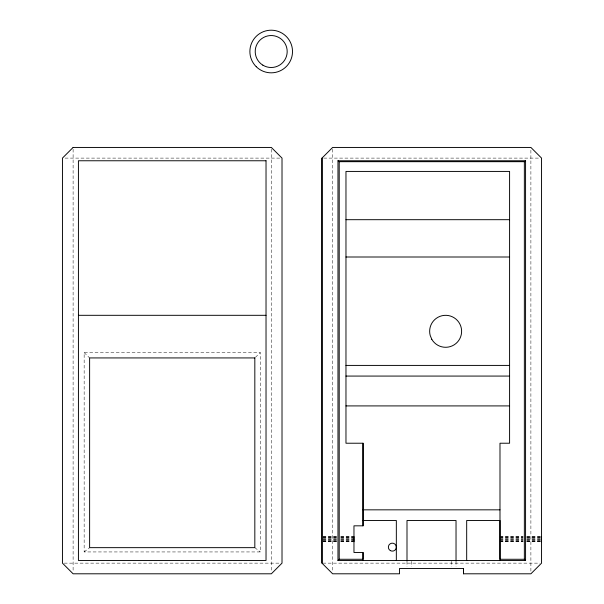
<?xml version="1.0" encoding="UTF-8"?>
<svg xmlns="http://www.w3.org/2000/svg" width="604" height="604" viewBox="0 0 604 604"><rect width="100%" height="100%" fill="white"/><g stroke="black" fill="none" stroke-linecap="round" stroke-linejoin="round"><path stroke-width="0.45" stroke-dasharray="3.02 2.27" d="M73.107 149.226L73.107 571.135M332.638 149.226L332.638 571.135M530.893 571.135L530.893 149.226M255.439 357.334L260.294 352.6L260.294 551.943L84.152 551.943L84.152 352.6L260.294 352.6M84.152 551.943L89.618 547.654M65.111 158.105L280.241 158.105M323.759 158.105L538.889 158.105M322.921 536.579L337.032 536.579M340.799 536.579L353.967 536.579M499.991 536.579L523.079 536.579M526.779 536.579L540.633 536.579M322.921 536.843L337.032 536.843M340.799 536.843L353.967 536.843M499.991 536.843L523.079 536.843M526.779 536.843L540.633 536.843M322.921 537.266L337.032 537.266M340.799 537.266L353.967 537.266M499.991 537.266L523.079 537.266M526.779 537.266L540.633 537.266M322.921 537.817L337.032 537.817M340.799 537.817L353.967 537.817M499.991 537.817L523.079 537.817M526.779 537.817L540.633 537.817M322.921 538.458L337.032 538.458M340.799 538.458L353.967 538.458M499.991 538.458L523.079 538.458M526.779 538.458L540.633 538.458M322.921 539.153L337.032 539.153M340.799 539.153L353.967 539.153M499.991 539.153L523.079 539.153M526.779 539.153L540.633 539.153M322.921 539.84L337.032 539.84M340.799 539.84L353.967 539.84M499.991 539.84L523.079 539.84M526.779 539.84L540.633 539.84M322.921 540.482L337.032 540.482M340.799 540.482L353.967 540.482M499.991 540.482L523.079 540.482M526.779 540.482L540.633 540.482M322.921 541.033L337.032 541.033M340.799 541.033L353.967 541.033M499.991 541.033L523.079 541.033M526.779 541.033L540.633 541.033M322.921 541.456L337.032 541.456M340.799 541.456L353.967 541.456M499.991 541.456L523.079 541.456M526.779 541.456L540.633 541.456M322.921 541.72L337.032 541.72M340.799 541.72L353.967 541.72M499.991 541.72L523.079 541.72M526.779 541.72L540.633 541.72M64.22 563.139L281.132 563.139M322.868 563.139L539.78 563.139M254.828 547.654L260.294 551.943M84.152 352.6L89.618 357.93M456.028 561.358L456.028 566.695M451.762 561.358L451.762 566.695M411.256 561.358L411.256 566.695M406.998 561.358L406.998 566.695M271.355 149.218L271.362 571.135"/><path stroke-width="0.91" d="M321.985 563.139L321.985 158.105L332.638 147.444L530.893 147.444L541.554 158.105L541.554 563.139L530.893 573.8L463.487 573.8L463.487 568.47L399.531 568.47L399.531 573.8L332.638 573.8L321.985 563.139L321.985 158.105M337.976 560.467L339.214 559.266L339.214 161.691L337.976 160.762L337.976 560.467L525.571 560.467L525.571 160.762L337.976 160.762M353.967 541.72L353.967 539.153M353.967 538.458L353.967 536.579M525.571 560.467L524.355 559.266L499.991 559.266L499.991 443.223L509.587 443.223L509.587 171.423L345.971 171.423L345.971 443.223L363.027 443.223L363.027 525.827L353.967 525.827L353.967 552.471L363.027 552.471L363.027 559.266L339.214 559.266M499.991 560.467L499.991 520.497L466.681 520.497L466.681 560.467M339.214 161.691L524.355 161.691L525.571 160.762M345.971 219.69L509.587 219.69M345.971 257.002L509.587 257.002M78.429 315.311L266.024 315.311M345.971 365.412L509.587 365.412M345.971 376.073L509.587 376.073M345.971 405.911L509.587 405.911M363.027 509.836L499.991 509.836M363.027 520.497L396.337 520.497L396.337 560.467M541.554 536.579L541.554 538.458M541.554 539.153L541.554 541.72M524.355 161.691L524.355 559.266M463.487 568.47L463.487 573.8M456.028 560.942L456.028 520.497L406.998 520.497L406.998 560.942M363.027 443.223L363.027 525.827M363.027 552.471L363.027 560.467M73.107 147.444L62.446 158.105L62.446 563.139L73.107 573.8L271.362 573.8L282.015 563.139L282.015 158.105L271.362 147.444L73.107 147.444M266.024 160.762L78.429 160.762L78.429 560.467L266.024 560.467L266.024 160.762M254.828 357.93L89.618 357.93L89.618 547.654L254.828 547.654L254.828 357.93M431.784 339.297L430.191 335.439A15.991 15.991 0 0 1 448.41 315.56A15.991 15.991 0 0 1 458.73 340.475A15.991 15.991 0 0 1 431.784 339.297M262.816 65.134A15.991 15.991 0 0 0 287.179 51.967A15.991 15.991 0 0 0 263.593 37.456A15.991 15.991 0 0 0 262.816 65.134M256.239 66.704A21.321 21.321 0 0 0 291.83 56.874A21.321 21.321 0 0 0 265.518 30.97A21.321 21.321 0 0 0 256.239 66.704M390.343 550.606A3.994 3.994 0 0 0 396.337 547.141A3.994 3.994 0 0 0 390.343 543.683A3.994 3.994 0 0 0 390.343 550.606"/></g></svg>
